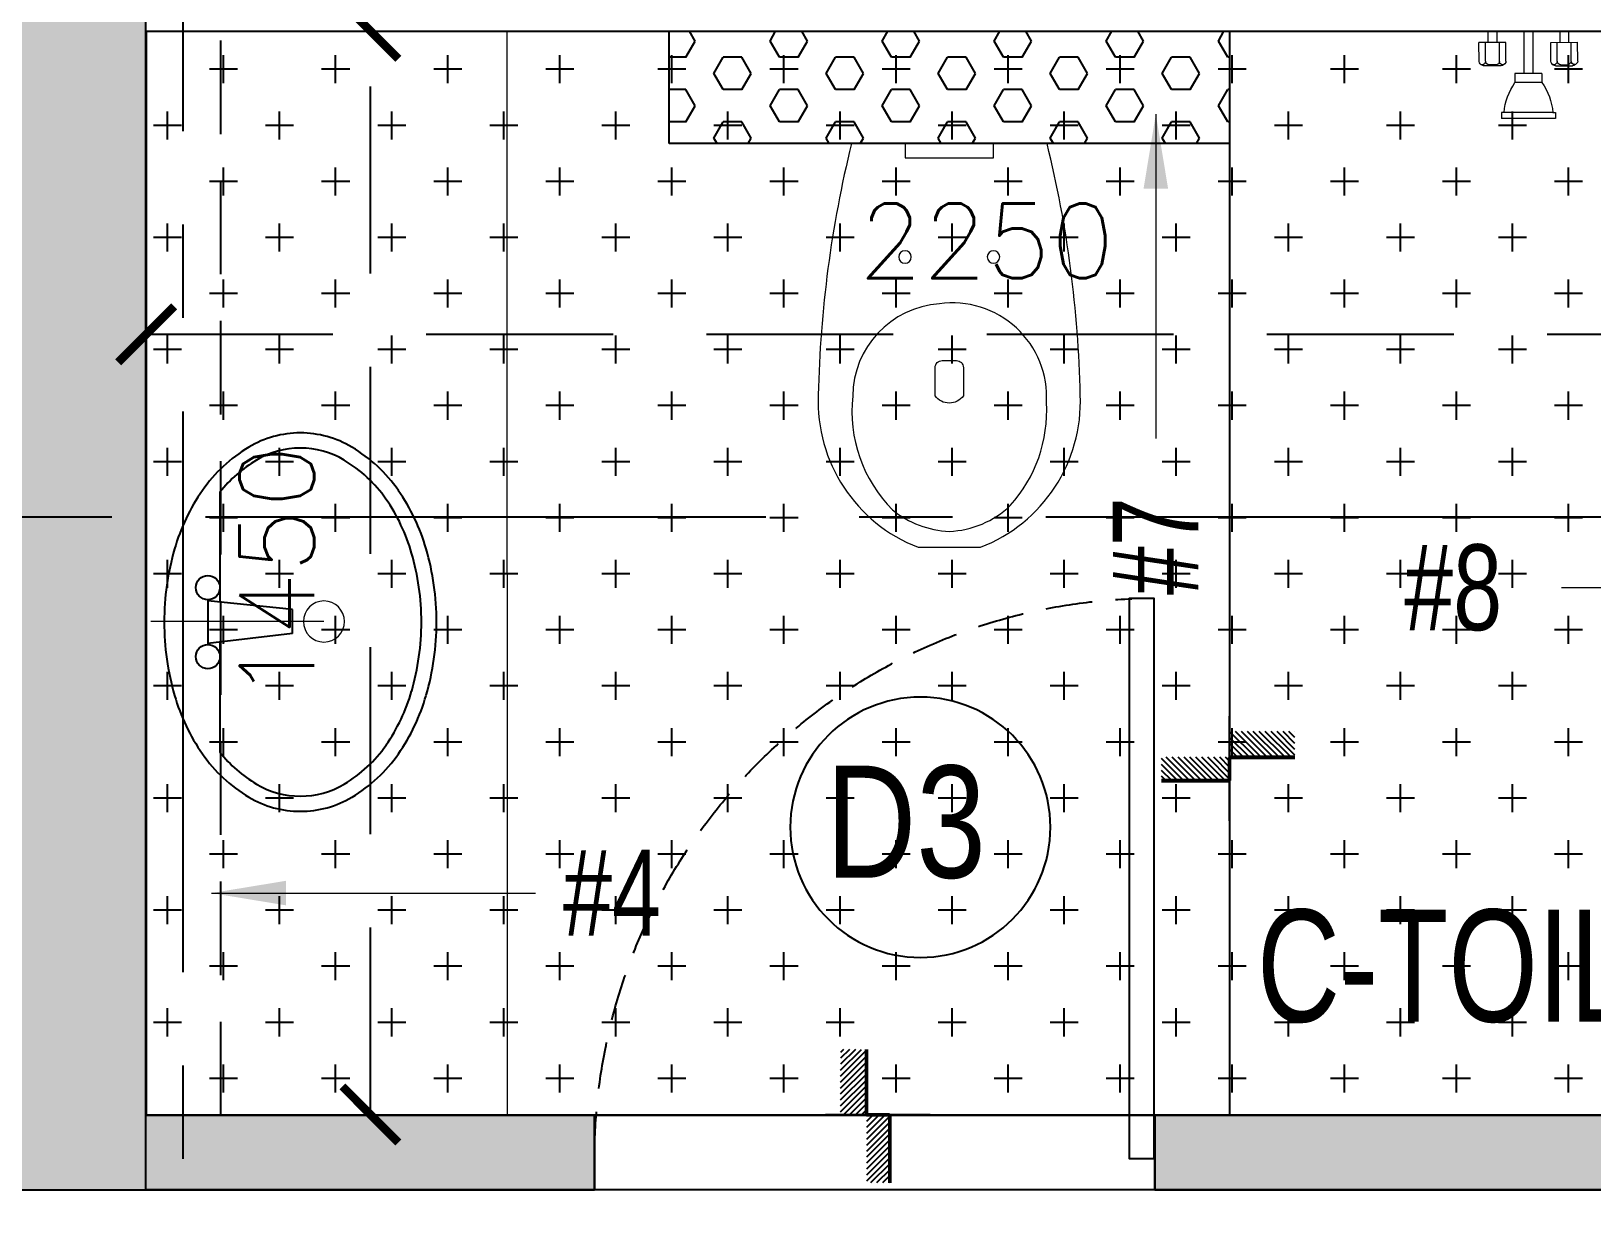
# Model space of a CAD drawing. Header units: millimetres. Extents: x 1124992 to 1258557, y -5767803 to -5695799.
# Drawn here: x 1209699 to 1211787, y -5723523 to -5721925 of the extents above; entities that cross this region are included whole.
import ezdxf
from ezdxf.enums import TextEntityAlignment as Align

# ---------------------------------------------------------------- set-up
doc = ezdxf.new("R2010")
doc.units = ezdxf.units.MM
doc.header["$LTSCALE"] = 1000
doc.header["$MEASUREMENT"] = 0
for name, pattern in [('$1$AUDIT_D_120904163729-0', [0]), ('$36$HIDDEN', [0.375, 0.25, -0.125]), ('2BHK-A - FRONT$0$( Hidden )', [0.375, 0.25, -0.125]), ('2BHK-A - FRONT$0$AUDIT_D_120904163729-0', [0]), ('2BHK-A - FRONT$0$HIDDEN', [0.375, 0.25, -0.125]), ('AUDIT_D_120904163729-0', [0]), ('T8(T9 IS SIMILAR) - DIMENSION & TEXTING$0$HIDDEN', [0.375, 0.25, -0.125]), ('T8_REFUGE COLUMNS$0$CENTER2', [1.125, 0.75, -0.125, 0.125, -0.125])]:
    doc.linetypes.add(name, pattern=pattern)
doc.layers.get('0').update_dxf_attribs({"linetype": 'AUDIT_D_120904163729-0'})
for name, color, linetype in [('$0$A-HATCH -160', 251, '$1$AUDIT_D_120904163729-0'), ('$21$A-DIMENSIONS', 2, '$36$HIDDEN'), ('2BHK-A - FRONT$0$$0$ELEV.', 5, 'Continuous'), ('2BHK-A - FRONT$0$$0$LEDGE WALL', 5, 'Continuous'), ('2BHK-A - FRONT$0$A-HATCH -160', 251, '2BHK-A - FRONT$0$AUDIT_D_120904163729-0'), ('2BHK-A - FRONT$0$A-SANITARY', 2, 'Continuous'), ('2BHK-A - FRONT$0$a-tile drop', 3, 'Continuous'), ('2BHK-A - FRONT$0$A-TOI SUNK 50MM', 8, 'Continuous'), ('2BHK-A - FRONT$0$APT PLANS-typ$0$TILEDROP', 3, 'Continuous'), ('T8(T9 IS SIMILAR) - DIMENSION & TEXTING$0$A-DIMENSIONS', 2, 'T8(T9 IS SIMILAR) - DIMENSION & TEXTING$0$HIDDEN'), ('T8(T9 IS SIMILAR) - DIMENSION & TEXTING$1$a-window-no', 125, 'Continuous'), ('T8_REFUGE COLUMNS$0$A-CENTERLINE', 193, 'T8_REFUGE COLUMNS$0$CENTER2'), ('T8_REFUGE COLUMNS$0$A-RCC COLS', 3, 'Continuous'), ('T8_TYPICAL COLUMNS$0$A-RCC COLS', 3, 'Continuous')]:
    doc.layers.add(name, color=color, linetype=linetype)
for name, color, linetype, lineweight in [('2BHK-A - FRONT$0$$0$a-TOI-fixtures', 251, 'Continuous', 0), ('2BHK-A - FRONT$0$a-TOI-fixtures', 251, 'Continuous', 0), ('2BHK-A - FRONT$0$A-WALL- 160', 6, 'Continuous', 30), ('T8(T9 IS SIMILAR) - DIMENSION & TEXTING$0$a-Text', 4, 'Continuous', 0), ('T8(T9 IS SIMILAR) - DIMENSION & TEXTING$0$R0-18-10-2014-T1-1st Podium Floor Plan$0$Text', 2, 'Continuous', 0), ('T8(T9 IS SIMILAR)$0$D&W', 8, 'Continuous', 25)]:
    doc.layers.add(name, color=color, linetype=linetype, lineweight=lineweight)
doc.layers.add('T8_REFUGE COLUMNS$1$COL-HATCH', color=7, linetype='Continuous', lineweight=25, true_color=0xa3a3a3)
doc.styles.add('T8(T9 IS SIMILAR) - DIMENSION & TEXTING$0$ARIAL ARROW', font='swisscl.ttf')
doc.styles.add('T8(T9 IS SIMILAR) - DIMENSION & TEXTING$0$Romans 1', font='romans.shx', dxfattribs={"height": 100})
doc.styles.add('T8(T9 IS SIMILAR) - DIMENSION & TEXTING$0$Tahoma', font='tahoma.ttf')
doc.styles.add('T8(T9 IS SIMILAR) - DIMENSION & TEXTING$1$LODHA STANDERD', font='sanss___.ttf')
doc.dimstyles.new('T8(T9 IS SIMILAR) - DIMENSION & TEXTING$0$ALPINE S', dxfattribs={"dimscale": 0, "dimtxt": 100, "dimasz": 75, "dimexe": 0, "dimexo": 0, "dimgap": 75, "dimtad": 1, "dimdec": 0, "dimzin": 0, "dimdsep": 46, "dimtxsty": 'T8(T9 IS SIMILAR) - DIMENSION & TEXTING$0$Romans 1', "dimblk": 'T8(T9 IS SIMILAR) - DIMENSION & TEXTING$0$_ArchTick', "dimcen": 0.09, "dimclrd": 256, "dimclre": 256, "dimclrt": 7, "dimadec": 0, "dimazin": 0, "dimtfac": 1, "dimtdec": 0, "dimtofl": 0, "dimtmove": 1, "dimatfit": 0, "dimldrblk": 'T8(T9 IS SIMILAR) - DIMENSION & TEXTING$0$_Open90', "dimfxl": 1, "dimtolj": 1, "dimtzin": 0, "dimarcsym": 0})
doc.dimstyles.new('T8(T9 IS SIMILAR) - DIMENSION & TEXTING$0$SAMATA STD', dxfattribs={"dimtxt": 100, "dimasz": 50, "dimexe": 50, "dimexo": 50, "dimgap": 10, "dimtad": 0, "dimdec": 0, "dimrnd": 5, "dimzin": 0, "dimdsep": 46, "dimtxsty": 'T8(T9 IS SIMILAR) - DIMENSION & TEXTING$0$Tahoma', "dimblk": 'T8(T9 IS SIMILAR) - DIMENSION & TEXTING$0$_Origin2', "dimcen": -50, "dimdle": 50, "dimclrd": 7, "dimclre": 7, "dimclrt": 7, "dimadec": 0, "dimazin": 0, "dimtfac": 1, "dimtdec": 0, "dimtmove": 1, "dimatfit": 3, "dimfxl": 150, "dimtfill": 1, "dimtolj": 1, "dimtzin": 0, "dimlwd": -1, "dimlwe": -1, "dimarcsym": 0})

# ---------------------------------------------------------------- blocks, each defined once
blk = doc.blocks.new('T8(T9 IS SIMILAR) - DIMENSION & TEXTING$1$WINDOW TAG')
at = {"layer": 'T8(T9 IS SIMILAR) - DIMENSION & TEXTING$1$a-window-no'}
blk.add_circle((0, 0), 174.1, dxfattribs=at)
at = {"layer": 'T8(T9 IS SIMILAR) - DIMENSION & TEXTING$1$a-window-no', "style": 'T8(T9 IS SIMILAR) - DIMENSION & TEXTING$1$LODHA STANDERD'}
blk.add_attdef('WINDOW', text='', height=150, dxfattribs=at).set_placement((11.3, 2.8), align=Align.MIDDLE_CENTER)
blk = doc.blocks.new('T8(T9 IS SIMILAR) - DIMENSION & TEXTING$0$_ArchTick')
at = {"color": 0, "linetype": 'ByBlock', "const_width": 0.15}
blk.add_lwpolyline([(-0.5, -0.5), (0.5, 0.5)], dxfattribs=at)
blk = doc.blocks.new('*D465')
at = {"layer": 'T8(T9 IS SIMILAR) - DIMENSION & TEXTING$0$A-DIMENSIONS', "linetype": 'T8(T9 IS SIMILAR) - DIMENSION & TEXTING$0$HIDDEN', "lineweight": -2, "transparency": 16777216}
for p, q in [((1212102.3, -5723474), (1211897, -5723474)), ((1212102.3, -5724474), (1211897, -5724474))]:
    blk.add_line(p, q, dxfattribs=at)
at = {"layer": 'T8(T9 IS SIMILAR) - DIMENSION & TEXTING$0$A-DIMENSIONS', "lineweight": -2, "transparency": 16777216}
blk.add_line((1211897, -5724474), (1211897, -5723474), dxfattribs=at)
at = {"layer": 'T8(T9 IS SIMILAR) - DIMENSION & TEXTING$0$A-DIMENSIONS', "linetype": 'ByBlock', "lineweight": -2, "transparency": 16777216, "xscale": 75, "yscale": 75, "zscale": 75}
for p, rotation in [((1211897, -5723474), 90), ((1211897, -5724474), 270)]:
    blk.add_blockref('T8(T9 IS SIMILAR) - DIMENSION & TEXTING$0$_ArchTick', p, dxfattribs=dict(at, rotation=rotation))
at = {"layer": 'T8(T9 IS SIMILAR) - DIMENSION & TEXTING$0$A-DIMENSIONS', "color": 7, "linetype": 'ByBlock', "transparency": 16777216, "insert": (1211772, -5723974), "char_height": 100, "attachment_point": 5, "rotation": 90, "style": 'T8(T9 IS SIMILAR) - DIMENSION & TEXTING$0$Romans 1'}
blk.add_mtext('\\A1;1000', dxfattribs=at)
blk = doc.blocks.new('T8(T9 IS SIMILAR) - DIMENSION & TEXTING$0$_Open90')
at = {"color": 0, "linetype": 'ByBlock', "lineweight": -2}
for p, q in [((-0.5, 0.5), (0, 0)), ((0, 0), (-1, 0)), ((0, 0), (-0.5, -0.5))]:
    blk.add_line(p, q, dxfattribs=at)
blk = doc.blocks.new('*D431')
at = {"layer": 'T8(T9 IS SIMILAR) - DIMENSION & TEXTING$0$A-DIMENSIONS', "linetype": 'T8(T9 IS SIMILAR) - DIMENSION & TEXTING$0$HIDDEN', "lineweight": -2, "transparency": 16777216}
for p, q in [((1209852.5, -5721924.4), (1209852.5, -5722330.4)), ((1212102.3, -5721924.4), (1212102.3, -5722330.4))]:
    blk.add_line(p, q, dxfattribs=at)
at = {"layer": 'T8(T9 IS SIMILAR) - DIMENSION & TEXTING$0$A-DIMENSIONS', "lineweight": -2, "transparency": 16777216}
blk.add_line((1209852.5, -5722330.4), (1212102.3, -5722330.4), dxfattribs=at)
at = {"layer": 'T8(T9 IS SIMILAR) - DIMENSION & TEXTING$0$A-DIMENSIONS', "linetype": 'ByBlock', "lineweight": -2, "transparency": 16777216, "xscale": 75, "yscale": 75, "zscale": 75, "rotation": 180}
blk.add_blockref('T8(T9 IS SIMILAR) - DIMENSION & TEXTING$0$_ArchTick', (1209852.5, -5722330.4), dxfattribs=at)
at = {"layer": 'T8(T9 IS SIMILAR) - DIMENSION & TEXTING$0$A-DIMENSIONS', "linetype": 'ByBlock', "lineweight": -2, "transparency": 16777216, "xscale": 75, "yscale": 75, "zscale": 75}
blk.add_blockref('T8(T9 IS SIMILAR) - DIMENSION & TEXTING$0$_ArchTick', (1212102.3, -5722330.4), dxfattribs=at)
at = {"layer": 'T8(T9 IS SIMILAR) - DIMENSION & TEXTING$0$A-DIMENSIONS', "color": 7, "linetype": 'ByBlock', "transparency": 16777216, "insert": (1210977.4, -5722205.4), "char_height": 100, "attachment_point": 5, "style": 'T8(T9 IS SIMILAR) - DIMENSION & TEXTING$0$Romans 1'}
blk.add_mtext('\\A1;2250', dxfattribs=at)
blk = doc.blocks.new('*D432')
at = {"layer": 'T8(T9 IS SIMILAR) - DIMENSION & TEXTING$0$A-DIMENSIONS', "lineweight": -2, "transparency": 16777216}
blk.add_line((1210152.6, -5723374), (1210152.6, -5721924.4), dxfattribs=at)
at = {"layer": 'T8(T9 IS SIMILAR) - DIMENSION & TEXTING$0$A-DIMENSIONS', "linetype": 'ByBlock', "lineweight": -2, "transparency": 16777216, "xscale": 75, "yscale": 75, "zscale": 75}
for p, rotation in [((1210152.6, -5721924.4), 90), ((1210152.6, -5723374), 270)]:
    blk.add_blockref('T8(T9 IS SIMILAR) - DIMENSION & TEXTING$0$_ArchTick', p, dxfattribs=dict(at, rotation=rotation))
at = {"layer": 'T8(T9 IS SIMILAR) - DIMENSION & TEXTING$0$A-DIMENSIONS', "color": 7, "linetype": 'ByBlock', "transparency": 16777216, "insert": (1210027.6, -5722649.2), "char_height": 100, "attachment_point": 5, "rotation": 90, "style": 'T8(T9 IS SIMILAR) - DIMENSION & TEXTING$0$Romans 1'}
blk.add_mtext('\\A1;1450', dxfattribs=at)
blk = doc.blocks.new('T8(T9 IS SIMILAR) - DIMENSION & TEXTING$0$_Origin2')
at = {"color": 0, "linetype": 'ByBlock', "lineweight": -2}
blk.add_line((-0.5, 0), (-1, 0), dxfattribs=at)
for radius in [0.5, 0.25]:
    blk.add_circle((0, 0), radius, dxfattribs=at)
blk = doc.blocks.new('T8_REFUGE COLUMNS')
at = {"layer": 'T8_REFUGE COLUMNS$1$COL-HATCH', "linetype": 'ByBlock'}
h = blk.add_hatch(color=256, dxfattribs=at)
h.dxf.hatch_style = 1
h.paths.add_polyline_path([(1209602.1, -5723474.9), (1209852.1, -5723474.9), (1209852.1, -5721674.9), (1209602.1, -5721674.9)])
at = {"layer": 'T8_REFUGE COLUMNS$0$A-CENTERLINE'}
for p, q in [((1209902.1, -5728808.5), (1209902.1, -5698573.6)), ((1217431.8, -5722574.9), (1182156.9, -5722574.9))]:
    blk.add_line(p, q, dxfattribs=at)
at = {"layer": 'T8_REFUGE COLUMNS$0$A-RCC COLS', "linetype": 'ByBlock'}
blk.add_lwpolyline([(1209602.1, -5723474.9), (1209852.1, -5723474.9), (1209852.1, -5721674.9), (1209602.1, -5721674.9)], close=True, dxfattribs=at)
blk = doc.blocks.new('T8_TYPICAL COLUMNS')
at = {"layer": 'T8_TYPICAL COLUMNS$0$A-RCC COLS', "linetype": 'ByBlock'}
blk.add_blockref('T8_REFUGE COLUMNS', (0, 0), dxfattribs=at)
blk = doc.blocks.new('2BHK-A - FRONT$0$$0$EWC 1-flat-3')
at = {"layer": '2BHK-A - FRONT$0$$0$a-TOI-fixtures', "ltscale": 1.5}
blk.add_line((130.9, 0), (-130.9, 0), dxfattribs=at)
for points in [[(-130.9, 0, -0.055103), (-175.3, 336.2, -0.321827), (-41.6, 540), (41.6, 540, -0.321827), (175.3, 336.2, -0.055103), (130.9, 0, -27.681239)], [(-13.2, 214.3, -0.391448), (-129.3, 337.7, -0.224585), (-76.1, 489.9, -0.160675), (0, 518.7, -0.183016), (81.6, 484.1, -0.201424), (130, 346.4, -0.474507), (-13.2, 214.3, -2.927417)], [(-9.5, 290.2), (9.5, 290.2, 0.414214), (18.9, 299.7), (18.9, 337.6, 0.5), (-18.9, 337.6), (-18.9, 299.7, 0.414214), (-9.5, 290.2, 0.530498)]]:
    blk.add_lwpolyline(points, format="xyb", dxfattribs=at)
at = {"layer": '2BHK-A - FRONT$0$$0$a-TOI-fixtures'}
blk.add_lwpolyline([(-59.2, 0), (-59.2, 18.9), (59.2, 18.9), (59.2, 0)], close=True, dxfattribs=at)
at = {"layer": '2BHK-A - FRONT$0$$0$a-TOI-fixtures', "ltscale": 1.5}
for centre in [(-59.2, 151.6), (59.2, 151.6)]:
    blk.add_circle(centre, 8.31, dxfattribs=at)
blk = doc.blocks.new('2BHK-A - FRONT$0$$0$SH-flat-2')
at = {"layer": '2BHK-A - FRONT$0$$0$a-TOI-fixtures'}
for p, q in [((14.6, 30), (14.7, 66)), ((39.9, 65.9), (14.7, 66)), ((0.1, 54), (14.6, 54)), ((0.1, 42), (14.6, 42)), ((39.8, 57.2), (14.6, 57.2)), ((44.6, 43), (44.6, 52.2)), ((45.9, 36.2), (45.9, 59)), ((39.7, 38.7), (14.5, 38.7)), ((39.8, 29.9), (14.6, 30)), ((43.4, 31.6), (44.7, 33.1)), ((108.4, -32.8), (108.5, 32.4)), ((108.5, 35.8), (116.3, 35.8)), ((108.5, 32.4), (108.5, 35.8)), ((116.2, -36.2), (116.3, 35.8)), ((0, -6), (0, 6)), ((0, 6), (56.3, 5.9)), ((56.2, -18.1), (56.3, 17.9)), ((56.3, 17.9), (68.3, 17.9)), ((68.2, -18.1), (68.3, 17.9)), ((0, -6), (56.3, -6.1)), ((56.2, -18.1), (68.2, -18.1)), ((14.5, -30), (14.4, -66)), ((39.6, -38.8), (14.4, -38.8)), ((39.7, -30.1), (14.5, -30)), ((43.3, -31.7), (44.6, -33.3)), ((45.7, -36.4), (45.7, -59.2)), ((108.4, -32.8), (108.4, -36.2)), ((108.4, -36.2), (116.2, -36.2)), ((-0.1, -42), (14.4, -42)), ((-0.1, -54), (14.4, -54)), ((39.5, -57.3), (14.3, -57.3)), ((44.4, -43.2), (44.4, -52.4)), ((39.6, -66.1), (14.4, -66))]:
    blk.add_line(p, q, dxfattribs=at)
for centre, radius, start, end in [((39.9, 61.1), 4.8, 359.8776, 89.8776), ((39.8, 43.5), 4.8, 269.8776, 359.8776), ((39.8, 62), 4.8, 269.8776, 359.8776), ((39.8, 52.2), 4.8, 359.8776, 89.8776), ((41.1, 59), 4.8, 359.8776, 46.4449), ((39.7, 33.9), 4.8, 359.8776, 89.8776), ((39.8, 34.7), 4.8, 269.8776, 359.8776), ((41.1, 36.2), 4.8, 319.2258, 359.8776), ((114.8, -47.9), 80.5, 94.4595, 125.2375), ((115, 47.4), 80.5, 234.5177, 265.2957), ((39.6, -34), 4.8, 269.8776, 359.8776), ((39.6, -43.6), 4.8, 359.8776, 89.8776), ((39.7, -34.9), 4.8, 359.8776, 89.8776), ((40.9, -36.4), 4.8, 359.8776, 40.5294), ((39.5, -52.4), 4.8, 269.8776, 359.8776), ((39.5, -62.1), 4.8, 359.8776, 89.8776), ((39.6, -61.3), 4.8, 269.8776, 359.8776), ((40.9, -59.2), 4.8, 313.3103, 359.8776)]:
    blk.add_arc(centre, radius, start, end, dxfattribs=at)
blk = doc.blocks.new('2BHK-A - FRONT$0$TILE DROP -x')
at = {"layer": '2BHK-A - FRONT$0$APT PLANS-typ$0$TILEDROP'}
h = blk.add_hatch(dxfattribs=at)
h.set_pattern_fill('ACET-2D-ANSI31', color=8, scale=90, angle=90, style=0)
h.set_pattern_definition([(135, (-851695.914, 5365039.183), (-7.954951288, -7.954951288), [])])
h.paths.add_polyline_path([(-58323.9, -19205.9), (-58323.9, -19023.7), (-58261.5, -19023.7), (-58261.5, -19205.9)])
edge = h.paths.add_edge_path()
edge.add_line((-58323.9, -19381.2), (-58393.7, -19381.2))
edge.add_line((-58323.9, -19205.9), (-58323.9, -19381.2))
edge.add_line((-58393.1, -19205.9), (-58323.9, -19205.9))
edge.add_line((-58393.1, -19381.2), (-58393.1, -19205.9))
at = {"layer": '2BHK-A - FRONT$0$APT PLANS-typ$0$TILEDROP', "color": 1}
blk.add_line((-58153.9, -19205.9), (-58434, -19205.9), dxfattribs=at)
at = {"layer": '2BHK-A - FRONT$0$APT PLANS-typ$0$TILEDROP', "color": 20, "const_width": 10}
for points in [[(-58261.5, -19205.9), (-58261.5, -19023.7)], [(-58323.9, -19381.2), (-58323.9, -19205.9)], [(-58323.9, -19205.9), (-58261.5, -19205.9)]]:
    blk.add_lwpolyline(points, dxfattribs=at)
blk = doc.blocks.new('2BHK-A - FRONT$0$WB1')
at = {"layer": '2BHK-A - FRONT$0$A-SANITARY', "color": 0, "ltscale": 1000}
for p, q in [((190074.4, -1779394.5), (190063, -1779507.9)), ((190106.8, -1779394.5), (190119.9, -1779507.9)), ((189917.5, -1779491.7), (190064.6, -1779491.7)), ((190118, -1779491.7), (190265.4, -1779491.7)), ((190061.5, -1779507.9), (190121.4, -1779507.9))]:
    blk.add_line(p, q, dxfattribs=at)
at = {"layer": '2BHK-A - FRONT$0$A-SANITARY', "color": 0}
blk.add_line((190106.8, -1779394.5), (190074.4, -1779394.5), dxfattribs=at)
for centre, major_axis, start_param, end_param in [((190091.4, -1779555.7), (-92.6, 341.5), 6.018375, 6.298924), ((190091.4, -1779555.7), (-92.6, 341.5), 5.737826, 6.018375), ((190067.1, -1779471.3), (-69.6, 256.7), 0.015739, 0.342992), ((190091.4, -1779555.7), (-87.3, 322), 6.018375, 6.298924), ((190091.4, -1779555.7), (-87.3, 322), 5.737826, 6.018375), ((190115.8, -1779471.3), (-69.6, 256.7), 5.410573, 5.737826), ((190067.1, -1779471.3), (-64.3, 237.2), 0.015739, 0.342992), ((190115.8, -1779471.3), (-64.3, 237.2), 5.410573, 5.737826), ((190030, -1779417.8), (-52.6, 193.9), 0.342992, 0.768932), ((190152.9, -1779417.8), (-52.6, 193.9), 4.984633, 5.410573), ((190030, -1779417.8), (-47.3, 174.4), 0.342992, 0.768932), ((190152.9, -1779417.8), (-47.3, 174.4), 4.984633, 5.410573), ((189973.2, -1779384.1), (-35.3, 130.2), 0.768932, 1.305986), ((189973.2, -1779384.1), (-30, 110.7), 0.768932, 1.305986), ((190209.6, -1779384.1), (-30, 110.7), 4.447579, 4.984633), ((190209.6, -1779384.1), (-35.3, 130.2), 4.447579, 4.984633), ((189973.2, -1779384.1), (-35.3, 130.2), 1.305986, 1.84304), ((189973.2, -1779384.1), (-30, 110.7), 1.305986, 1.84304), ((190209.6, -1779384.1), (-30, 110.7), 3.910525, 4.447579), ((190209.6, -1779384.1), (-35.3, 130.2), 3.910525, 4.447579), ((190030, -1779350.3), (-47.3, 174.4), 1.84304, 2.20494), ((190152.9, -1779350.3), (-47.3, 174.4), 3.548625, 3.910525), ((190030, -1779350.3), (-52.6, 193.9), 1.84304, 2.268981), ((190152.9, -1779350.3), (-52.6, 193.9), 3.484585, 3.910525), ((190045.3, -1779507.9), (-4.2, 15.6), 6.018375, 12.30156), ((190137.6, -1779507.9), (-4.2, 15.6), 6.018375, 12.30156), ((190067.1, -1779296.9), (-69.6, 256.7), 2.268981, 2.596234), ((190115.8, -1779296.9), (-69.6, 256.7), 3.157331, 3.484585), ((190091.4, -1779212.5), (-92.6, 341.5), 2.596234, 2.876783), ((190091.4, -1779212.5), (-92.6, 341.5), 2.876783, 3.157331)]:
    blk.add_ellipse(centre, major_axis=major_axis, ratio=1, start_param=start_param, end_param=end_param, dxfattribs=at)
blk = doc.blocks.new('2BHK-A - FRONT')
at = {"layer": '2BHK-A - FRONT$0$A-HATCH -160', "linetype": 'ByBlock'}
h = blk.add_hatch(dxfattribs=at)
h.set_pattern_fill('ZIGZAG', color=256, scale=250)
h.set_pattern_definition([(0, (0, 0), (31.25, 31.25), [31.25, -31.25]), (90, (31.25, 0), (-31.25, 31.25), [31.25, -31.25])])
h.paths.add_polyline_path([(1142149.5, -5723474.6), (1143849.6, -5723474.6), (1143849.6, -5723374.6), (1142149.5, -5723374.6)])
h.paths.add_polyline_path([(1144889.5, -5724474.6), (1144889.5, -5724574.6), (1147099.5, -5724574.6), (1147099.5, -5724474.6), (1145949.5, -5724474.2), (1145949.5, -5724374.2), (1145849.5, -5724374.2), (1145849.5, -5724474.6)])
h.paths.add_polyline_path([(1145949.5, -5723374.2), (1146849.2, -5723374.2), (1146849.2, -5723474.2), (1145949.5, -5723474.2)])
h.paths.add_polyline_path([(1147599.2, -5723474.2), (1148199.2, -5723474.2), (1148199.2, -5723374.2), (1147599.2, -5723374.2)])
h.paths.add_polyline_path([(1150399.5, -5721024.5), (1150499.5, -5721024.5), (1150499.5, -5721774.2), (1150399.5, -5721774.2)])
h.paths.add_polyline_path([(1150399.5, -5720124.5), (1150499.5, -5720124.5), (1150499.5, -5719224.6), (1150399.5, -5719224.6)])
h.paths.add_polyline_path([(1145549.4, -5721674.6), (1145649.4, -5721674.6), (1145649.4, -5721174.6), (1145649.4, -5721174.6), (1145649.4, -5721073.7), (1145549.4, -5721073.9)])
h.paths.add_polyline_path([(1148199.5, -5728684.2), (1148934.5, -5728684.2), (1148934.5, -5728584.2), (1148199.5, -5728584.2)])
h.paths.add_polyline_path([(1148449.5, -5721774.6), (1148849.5, -5721774.6), (1148849.5, -5721674.6), (1148449.5, -5721674.6)])
h.paths.add_polyline_path([(1150149.5, -5721674.6), (1150399.5, -5721674.6), (1150399.5, -5721774.6), (1150149.5, -5721774.6)])
h = blk.add_hatch(dxfattribs=at)
h.set_pattern_fill('ANSI32', color=256, scale=150)
h.set_pattern_definition([(45, (0, -0.55), (-39.77475644, 39.77475644), []), (45, (26.517, -0.55), (-39.77475644, 39.77475644), [])])
h.paths.add_polyline_path([(1145269.9, -5728524.2), (1145269.9, -5728684.2), (1144639.8, -5728684.2), (1144639.8, -5726829.5), (1144799.8, -5726829.5), (1144799.8, -5728524.2)])
h.paths.add_polyline_path([(1148934.5, -5727449.8), (1148934.5, -5727609.8), (1147999.5, -5727609.8), (1147999.5, -5727009.5), (1148159.5, -5727009.5), (1148159.5, -5727449.8)])
h.paths.add_polyline_path([(1147999.5, -5728684.2), (1147999.5, -5728524.2), (1147369.9, -5728524.2), (1147369.9, -5728684.2)])
edge = h.paths.add_edge_path()
edge.add_line((1151334.5, -5727449.8), (1151779.5, -5727449.8))
edge.add_line((1151779.5, -5727449.8), (1151779.5, -5727609.8))
edge.add_line((1151704.5, -5727609.8), (1151334.5, -5727609.8))
edge.add_line((1151334.5, -5727609.8), (1151334.5, -5727449.8))
h.paths.add_polyline_path([(1146264.5, -5719573.8), (1146424.5, -5719573.8), (1146424.5, -5719224.6), (1146264.5, -5719224.6)])
h.paths.add_polyline_path([(1145549.4, -5721834.4), (1145788.9, -5721834.4), (1145790, -5721674.6), (1145549.4, -5721674.6)])
h.paths.add_polyline_path([(1145949.5, -5721924.2), (1145949.5, -5722524.6), (1145789.5, -5722524.6), (1145789.5, -5721924.2)])
h.paths.add_polyline_path([(1144599.5, -5721924.6), (1144759.5, -5721924.6), (1144762, -5722524.6), (1144602, -5722524.6)])
h.paths.add_polyline_path([(1144599.5, -5723474.6), (1144599.5, -5723174.6), (1144759.5, -5723174.6), (1144759.5, -5723314.6), (1145789.5, -5723314.6), (1145789.5, -5723174.6), (1145949.5, -5723174.6), (1145949.5, -5723474.2)])
h = blk.add_hatch(dxfattribs=at)
h.set_pattern_fill('HEX', color=256, scale=200)
h.paths.add_polyline_path([(1147499.5, -5722074.9), (1147499.5, -5721924.6), (1147199.7, -5721924.6), (1147199.7, -5721924.6), (1146749.3, -5721924.6), (1146749.3, -5722074.9)])
at = {"layer": '2BHK-A - FRONT$0$A-TOI SUNK 50MM'}
h = blk.add_hatch(dxfattribs=at)
h.set_pattern_fill('CROSS', color=256, scale=300, style=0)
h.set_pattern_definition([(0, (0, -0.9), (75, 75), [37.5, -112.5]), (90, (18.75, -19.65), (-75, 75), [37.5, -112.5])])
h.paths.add_polyline_path([(1142149.5, -5723374.6), (1144599.5, -5723374.6), (1144599.5, -5721924.9), (1142149.5, -5721924.9)])
h.paths.add_polyline_path([(1148199.2, -5723374.6), (1145949.5, -5723374.6), (1145949.5, -5721924.9), (1148199.2, -5721924.9)])
blk.add_lwpolyline([(1146850.3, -5723432.5), (1146850.3, -5722683.6), (1146883.8, -5722683.6), (1146883.8, -5723432.5)], close=True)
at = {"linetype": 'ByBlock'}
blk.add_lwpolyline([(1146849.2, -5723474.6), (1147599.2, -5723474.6), (1147599.2, -5723374.6), (1146849.2, -5723374.6)], close=True, dxfattribs=at)
at = {"color": 0, "linetype": '2BHK-A - FRONT$0$( Hidden )', "ltscale": 0.25}
blk.add_arc((1146849.2, -5723433), 750, 0.0347, 87.627, dxfattribs=at)
at = {"layer": '2BHK-A - FRONT$0$$0$ELEV.'}
blk.add_line((1146749.3, -5721924.7), (1146749.5, -5723374.6), dxfattribs=at)
at = {"layer": '2BHK-A - FRONT$0$$0$LEDGE WALL', "linetype": '2BHK-A - FRONT$0$HIDDEN', "ltscale": 0.5}
blk.add_line((1148099.2, -5723374.6), (1148099.2, -5721924.9), dxfattribs=at)
at = {"layer": '2BHK-A - FRONT$0$$0$LEDGE WALL'}
blk.add_lwpolyline([(1147499.5, -5722074.9), (1147499.5, -5721924.6), (1146749.3, -5721924.6), (1146749.3, -5722074.9)], close=True, dxfattribs=at)
at = {"layer": '2BHK-A - FRONT$0$A-TOI SUNK 50MM'}
blk.add_line((1146849.2, -5723374.6), (1147599.2, -5723374.6), dxfattribs=at)
blk.add_line((1146849.2, -5723374.6), (1147599.2, -5723374.6), dxfattribs=at)
blk.add_lwpolyline([(1148199.2, -5723374.6), (1145949.5, -5723374.6), (1145949.5, -5721924.9), (1148199.2, -5721924.9)], close=True, dxfattribs=at)
at = {"layer": '2BHK-A - FRONT$0$a-TOI-fixtures'}
blk.add_line((1147715.8, -5723375.9), (1147716, -5721924.9), dxfattribs=at)
at = {"layer": '2BHK-A - FRONT$0$a-TOI-fixtures', "extrusion": (-3.53358e-09, 2.53027e-07, 1)}
blk.add_line((1147961.3, -5722714.2, 0), (1148192.9, -5722714.2, 0), dxfattribs=at)
blk.add_circle((1147961.3, -5722714.2, -1.5), 27.5, dxfattribs=at)
at = {"layer": '2BHK-A - FRONT$0$A-WALL- 160', "linetype": 'ByBlock'}
for p, q in [((1145949.5, -5723374.6), (1146849.2, -5723374.6)), ((1146849.2, -5723474.6), (1146849.2, -5723374.6)), ((1147599.2, -5723374.6), (1148199.5, -5723374.6)), ((1147599.2, -5723474.6), (1147599.2, -5723374.6)), ((1145789.5, -5723474.6), (1146849.2, -5723474.6)), ((1147599.2, -5723474.6), (1148199.5, -5723474.6))]:
    blk.add_line(p, q, dxfattribs=at)
at = {"layer": '2BHK-A - FRONT$0$$0$a-TOI-fixtures', "rotation": 270}
blk.add_blockref('2BHK-A - FRONT$0$$0$SH-flat-2', (1146349.5, -5721924.9), dxfattribs=at)
at = {"layer": '2BHK-A - FRONT$0$$0$a-TOI-fixtures', "extrusion": (0, 0, -1), "xscale": -1, "zscale": -1, "rotation": 180}
blk.add_blockref('2BHK-A - FRONT$0$$0$EWC 1-flat-3', (-1147124.4, -5722074.9), dxfattribs=at)
at = {"layer": '2BHK-A - FRONT$0$a-tile drop'}
for p, xscale, yscale, zscale, rotation in [((1156352.2, -5752057.9), 0.4999999999999999, 0.4999999999999999, 0.4999999999999999, 269.9996795902024), ((1118073.2, -5732977), 0.5, 0.5, 0.5, 179.9996795902024)]:
    blk.add_blockref('2BHK-A - FRONT$0$TILE DROP -x', p, dxfattribs=dict(at, xscale=xscale, yscale=yscale, zscale=zscale, rotation=rotation))
at = {"layer": '2BHK-A - FRONT$0$a-TOI-fixtures', "extrusion": (-8.33267e-18, 2.28211e-17, -1), "zscale": -1, "rotation": 270.0082880866066}
blk.add_blockref('2BHK-A - FRONT$0$WB1', (631363.7, -5532366.2, 0), dxfattribs=at)
blk = doc.blocks.new('T8(T9 IS SIMILAR)')
at = {"layer": 'T8(T9 IS SIMILAR)$0$D&W', "linetype": 'ByBlock'}
blk.add_blockref('T8_TYPICAL COLUMNS', (0, 0), dxfattribs=at)
at = {"layer": 'T8(T9 IS SIMILAR)$0$D&W', "linetype": 'ByBlock', "xscale": -1}
blk.add_blockref('2BHK-A - FRONT', (2358051.8, -0.4), dxfattribs=at)
blk = doc.blocks.new('T8(T9 IS SIMILAR) - DIMENSION & TEXTING')
at = {"layer": 'T8(T9 IS SIMILAR) - DIMENSION & TEXTING$1$a-window-no'}
ref = blk.add_blockref('T8(T9 IS SIMILAR) - DIMENSION & TEXTING$1$WINDOW TAG', (1210888.7, -5722989.9), dxfattribs=dict(at, xscale=-1))
ref.add_attrib('WINDOW', 'D3', dxfattribs={"height": 150, "style": 'T8(T9 IS SIMILAR) - DIMENSION & TEXTING$1$LODHA STANDERD', "width": 0.8}).set_placement((1210869.3, -5722982.4), align=Align.MIDDLE_CENTER)
at = {"layer": 'T8(T9 IS SIMILAR) - DIMENSION & TEXTING$0$a-Text', "style": 'T8(T9 IS SIMILAR) - DIMENSION & TEXTING$0$ARIAL ARROW'}
blk.add_text('C-TOILET', height=150, dxfattribs=at).set_placement((1211339.3, -5723249.9))
at = {"layer": 'T8(T9 IS SIMILAR) - DIMENSION & TEXTING$0$R0-18-10-2014-T1-1st Podium Floor Plan$0$Text', "linetype": 'ByBlock', "style": 'T8(T9 IS SIMILAR) - DIMENSION & TEXTING$0$ARIAL ARROW'}
blk.add_text('#7', height=114.75, rotation=90, dxfattribs=at).set_placement((1211260.7, -5722679.2, 0))
for s, p in [('#8', (1211536.4, -5722726.2, 0)), ('#4', (1210410.6, -5723134.7, 0))]:
    blk.add_text(s, height=114.75, dxfattribs=at).set_placement(p)
at = {"layer": 'T8(T9 IS SIMILAR) - DIMENSION & TEXTING$0$A-DIMENSIONS', "linetype": 'ByBlock'}
for base, p1, p2, picture, middle in [((1210152.6, -5721924.4), (1210152.6, -5723374), (1210152.6, -5721924.4), '*D432', (1210027.6, -5722649.2)), ((1211897, -5723474), (1212102.3, -5724474), (1212102.3, -5723474), '*D465', (1211772, -5723974))]:
    dim = blk.add_linear_dim(base=base, p1=p1, p2=p2, angle=90, dimstyle='T8(T9 IS SIMILAR) - DIMENSION & TEXTING$0$ALPINE S', override={"dimscale": 1, "dimfxl": 5, "dimarcsym": 1}, dxfattribs=at)
    dim.commit()
    dim.dimension.update_dxf_attribs({"geometry": picture, "text_midpoint": middle})
dim = blk.add_linear_dim(base=(1212102.3, -5722330.4), p1=(1209852.5, -5721924.4), p2=(1212102.3, -5721924.4), dimstyle='T8(T9 IS SIMILAR) - DIMENSION & TEXTING$0$ALPINE S', override={"dimscale": 1, "dimfxl": 5, "dimarcsym": 1}, dxfattribs=at)
dim.commit()
dim.dimension.update_dxf_attribs({"geometry": '*D431', "text_midpoint": (1210977.4, -5722205.4)})
at = {"layer": 'T8(T9 IS SIMILAR) - DIMENSION & TEXTING$0$R0-18-10-2014-T1-1st Podium Floor Plan$0$Text'}
for points in [[(1211203.8, -5722035.7), (1211203.9, -5722361.2), (1211203.8, -5722469.7)], [(1212105, -5722669.6), (1211855.3, -5722669.6), (1211746.7, -5722669.6)], [(1209939.8, -5723077.9), (1210265.2, -5723077.9), (1210373.8, -5723077.9)]]:
    blk.add_leader(points, dimstyle='T8(T9 IS SIMILAR) - DIMENSION & TEXTING$0$SAMATA STD', override={"dimscale": 1, "dimasz": 100, "dimclrd": 2, "dimfxlon": 1, "dimarcsym": 1}, dxfattribs=at)

msp = doc.modelspace()

# ---------------------------------------------------------------- block references
at = {"layer": '$21$A-DIMENSIONS', "linetype": 'ByBlock'}
msp.add_blockref('T8(T9 IS SIMILAR)', (0, 0), dxfattribs=at)

# ---------------------------------------------------------------- next in the draw order: block references
at = {"layer": '$0$A-HATCH -160', "linetype": 'ByBlock'}
msp.add_blockref('T8(T9 IS SIMILAR) - DIMENSION & TEXTING', (0, 0), dxfattribs=at)

doc.saveas('drawing.dxf')
